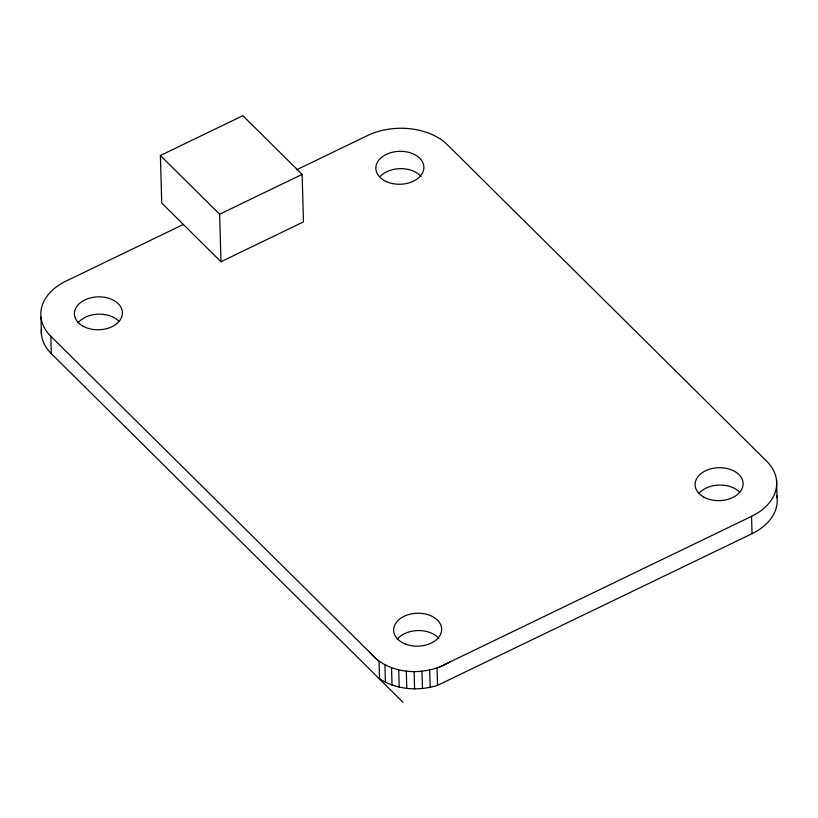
<?xml version="1.0" encoding="UTF-8"?>
<svg xmlns="http://www.w3.org/2000/svg" width="818" height="818" viewBox="0 0 818 818"><rect width="100%" height="100%" fill="white"/><g stroke="black" fill="none" stroke-linecap="round" stroke-linejoin="round"><path stroke-width="1.23" d="M450.115 661.885C425.759 676.517 389.143 675.494 370.063 652.682M160.389 155.502L242.885 115.675L302.139 174.398L303.468 221.903L220.962 261.729L161.719 203.017L160.389 155.502L219.643 214.224L220.962 261.729M183.365 224.459L65.961 281.136A57.628 39.52 -1.6 0 0 50.828 336.29L51.309 353.621L403.008 702.325M296.658 169.766L367.394 135.614A57.628 39.52 -1.6 0 1 447.456 144.817L766.691 461.199A57.628 39.52 -1.6 0 1 751.558 516.352L752.039 533.684L437.538 685.351C418.489 691.343 396.433 689.891 379.542 678.684L379.061 661.363M219.643 214.224L302.139 174.398M438.99 667.253L751.558 516.352M50.828 336.29L377.65 660.208M776.548 480.37L777.028 497.692M437.057 668.02L437.538 685.351M429.685 670.003L430.166 687.335M421.976 671.189L422.456 688.511M414.123 671.547L414.603 688.868M406.311 671.067L406.791 688.398M398.714 669.778L399.204 687.1M391.536 667.692L392.016 685.014M384.93 664.86L385.411 682.192M40.972 317.128L41.452 334.46M77.996 322.854A24.008 16.462 -1.6 0 1 118.743 321.075M397.221 639.257A24.008 16.462 -1.6 0 1 438.796 638.337M698.674 493.724A24.008 16.462 -1.6 0 1 739.411 491.935M380.462 176.177A24.008 16.462 -1.6 0 1 421.209 176.668M776.722 495.647A57.628 39.52 -1.6 0 1 752.039 533.684M51.309 353.621A57.628 39.52 -1.6 0 1 41.381 329.286M405.871 644.226A24.008 16.462 -1.6 0 0 441.659 629.175A24.008 16.462 -1.6 0 0 405.431 615.709A24.008 16.462 -1.6 0 0 405.871 644.226M386.403 181.627A24.008 16.462 -1.6 0 0 423.806 168.61A24.008 16.462 -1.6 0 0 389.368 153.13A24.008 16.462 -1.6 0 0 386.403 181.627M703.439 496.894A24.008 16.462 -1.6 0 0 742.683 486.894A24.008 16.462 -1.6 0 0 711.159 468.755A24.008 16.462 -1.6 0 0 703.439 496.894M82.771 326.034A24.008 16.462 -1.6 0 0 122.015 316.024A24.008 16.462 -1.6 0 0 90.491 297.885A24.008 16.462 -1.6 0 0 82.771 326.034"/></g></svg>
